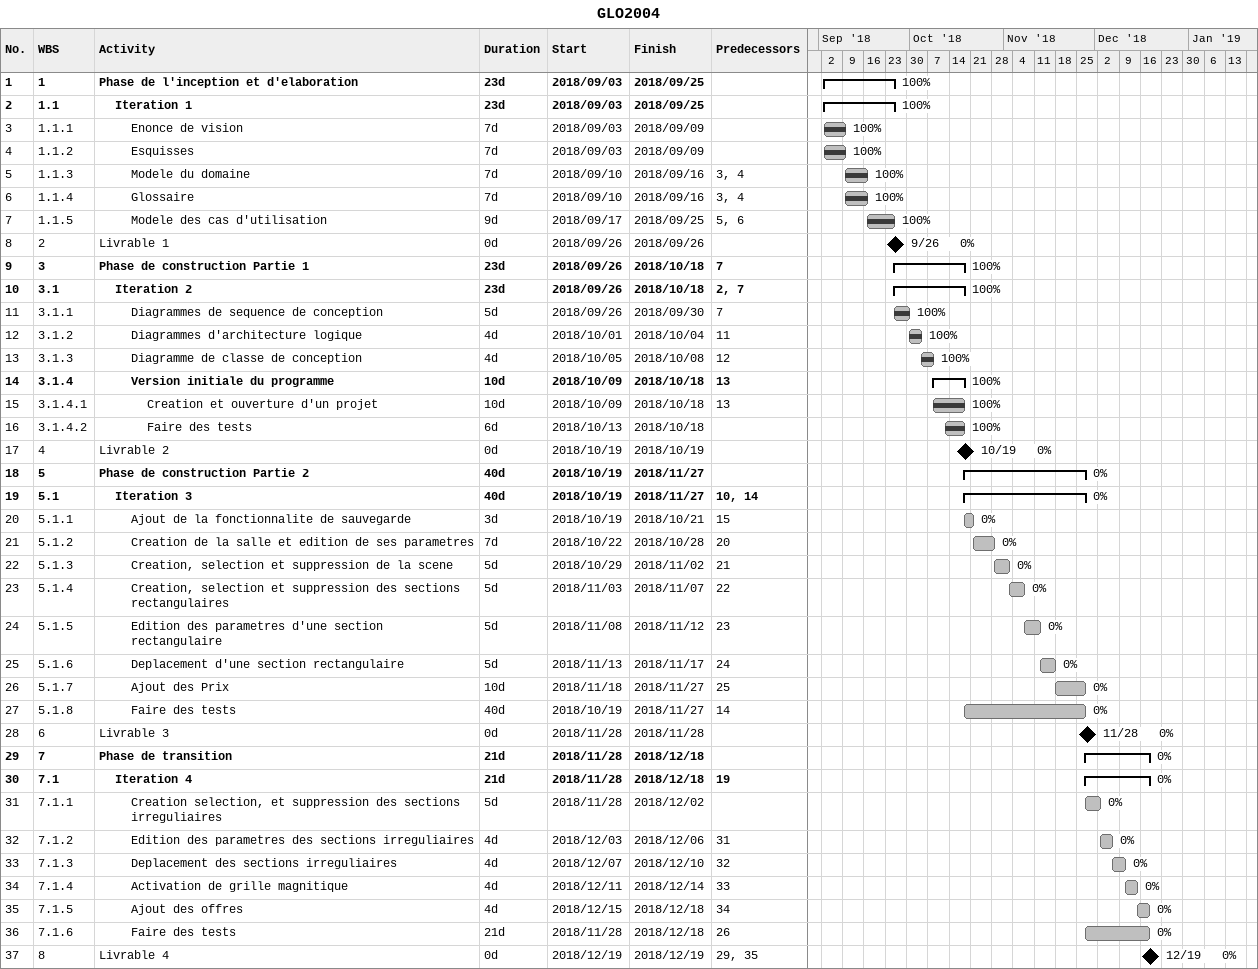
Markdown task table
GLO2004

| ID | WBS | Task | Duration | Start | Finish | Predecessors | % complete |
|---|---|---|---|---|---|---|---|
| 1 | 1 | **Phase de l'inception et d'elaboration** | 23d | 2018-09-03 | 2018-09-25 |  | 100 |
| 2 | 1.1 | **Iteration 1** | 23d | 2018-09-03 | 2018-09-25 |  | 100 |
| 3 | 1.1.1 | Enonce de vision | 7d | 2018-09-03 | 2018-09-09 |  | 100 |
| 4 | 1.1.2 | Esquisses | 7d | 2018-09-03 | 2018-09-09 |  | 100 |
| 5 | 1.1.3 | Modele du domaine | 7d | 2018-09-10 | 2018-09-16 | 3, 4 | 100 |
| 6 | 1.1.4 | Glossaire | 7d | 2018-09-10 | 2018-09-16 | 3, 4 | 100 |
| 7 | 1.1.5 | Modele des cas d'utilisation | 9d | 2018-09-17 | 2018-09-25 | 5, 6 | 100 |
| 8 | 2 | Livrable 1 | 0d | 2018-09-26 | 2018-09-26 |  | 0 |
| 9 | 3 | **Phase de construction Partie 1** | 23d | 2018-09-26 | 2018-10-18 | 7 | 100 |
| 10 | 3.1 | **Iteration 2** | 23d | 2018-09-26 | 2018-10-18 | 2, 7 | 100 |
| 11 | 3.1.1 | Diagrammes de sequence de conception | 5d | 2018-09-26 | 2018-09-30 | 7 | 100 |
| 12 | 3.1.2 | Diagrammes d'architecture logique | 4d | 2018-10-01 | 2018-10-04 | 11 | 100 |
| 13 | 3.1.3 | Diagramme de classe de conception | 4d | 2018-10-05 | 2018-10-08 | 12 | 100 |
| 14 | 3.1.4 | **Version initiale du programme** | 10d | 2018-10-09 | 2018-10-18 | 13 | 100 |
| 15 | 3.1.4.1 | Creation et ouverture d'un projet | 10d | 2018-10-09 | 2018-10-18 | 13 | 100 |
| 16 | 3.1.4.2 | Faire des tests | 6d | 2018-10-13 | 2018-10-18 |  | 100 |
| 17 | 4 | Livrable 2 | 0d | 2018-10-19 | 2018-10-19 |  | 0 |
| 18 | 5 | **Phase de construction Partie 2** | 40d | 2018-10-19 | 2018-11-27 |  | 0 |
| 19 | 5.1 | **Iteration 3** | 40d | 2018-10-19 | 2018-11-27 | 10, 14 | 0 |
| 20 | 5.1.1 | Ajout de la fonctionnalite de sauvegarde | 3d | 2018-10-19 | 2018-10-21 | 15 | 0 |
| 21 | 5.1.2 | Creation de la salle et edition de ses parametres | 7d | 2018-10-22 | 2018-10-28 | 20 | 0 |
| 22 | 5.1.3 | Creation, selection et suppression de la scene | 5d | 2018-10-29 | 2018-11-02 | 21 | 0 |
| 23 | 5.1.4 | Creation, selection et suppression des sections rectangulaires | 5d | 2018-11-03 | 2018-11-07 | 22 | 0 |
| 24 | 5.1.5 | Edition des parametres d'une section rectangulaire | 5d | 2018-11-08 | 2018-11-12 | 23 | 0 |
| 25 | 5.1.6 | Deplacement d'une section rectangulaire | 5d | 2018-11-13 | 2018-11-17 | 24 | 0 |
| 26 | 5.1.7 | Ajout des Prix | 10d | 2018-11-18 | 2018-11-27 | 25 | 0 |
| 27 | 5.1.8 | Faire des tests | 40d | 2018-10-19 | 2018-11-27 | 14 | 0 |
| 28 | 6 | Livrable 3 | 0d | 2018-11-28 | 2018-11-28 |  | 0 |
| 29 | 7 | **Phase de transition** | 21d | 2018-11-28 | 2018-12-18 |  | 0 |
| 30 | 7.1 | **Iteration 4** | 21d | 2018-11-28 | 2018-12-18 | 19 | 0 |
| 31 | 7.1.1 | Creation selection, et suppression des sections irreguliaires | 5d | 2018-11-28 | 2018-12-02 |  | 0 |
| 32 | 7.1.2 | Edition des parametres des sections irreguliaires | 4d | 2018-12-03 | 2018-12-06 | 31 | 0 |
| 33 | 7.1.3 | Deplacement des sections irreguliaires | 4d | 2018-12-07 | 2018-12-10 | 32 | 0 |
| 34 | 7.1.4 | Activation de grille magnitique | 4d | 2018-12-11 | 2018-12-14 | 33 | 0 |
| 35 | 7.1.5 | Ajout des offres | 4d | 2018-12-15 | 2018-12-18 | 34 | 0 |
| 36 | 7.1.6 | Faire des tests | 21d | 2018-11-28 | 2018-12-18 | 26 | 0 |
| 37 | 8 | Livrable 4 | 0d | 2018-12-19 | 2018-12-19 | 29, 35 | 0 |
